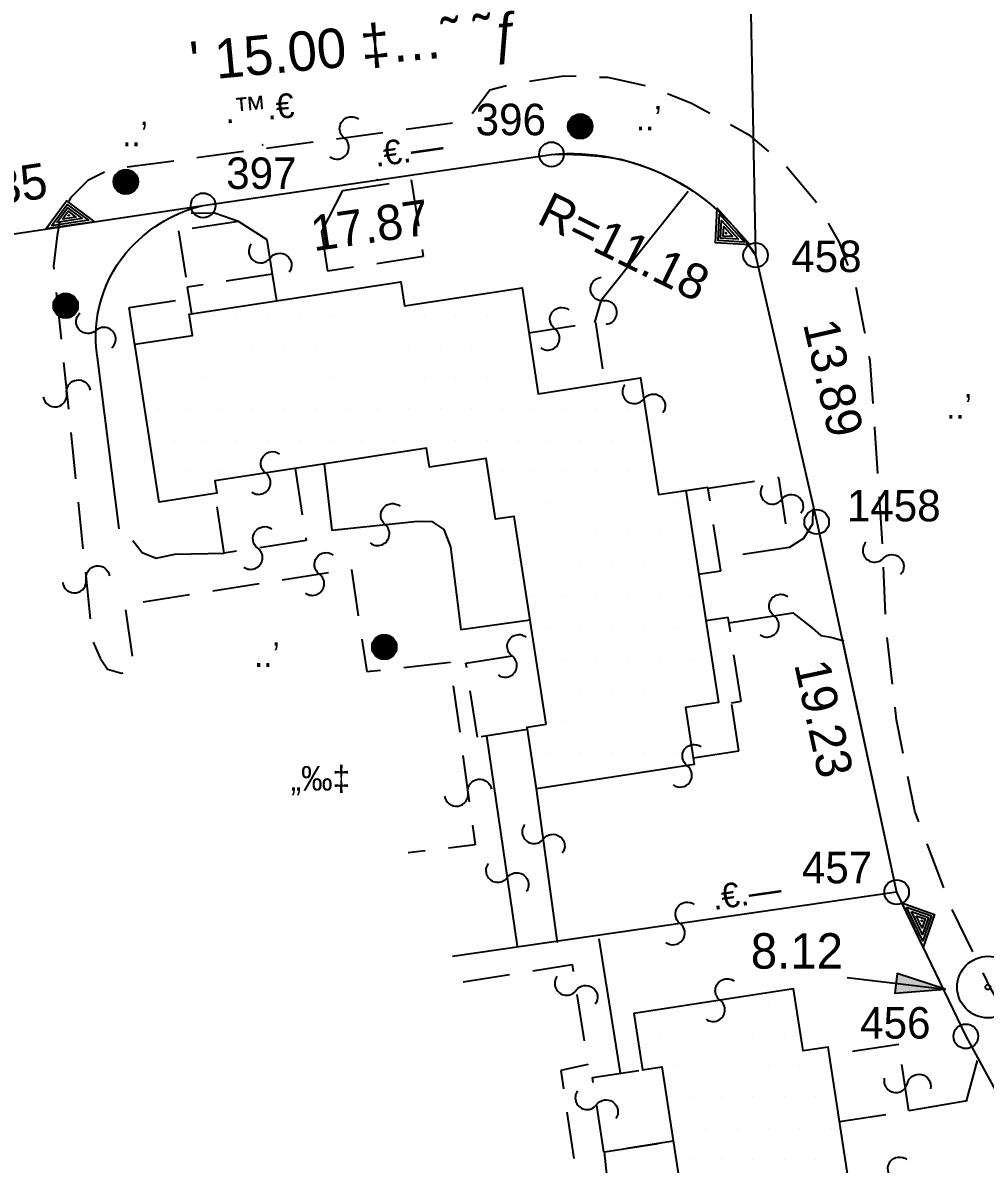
# Model space of a CAD drawing. Extents: x 160399 to 161261, y 619798 to 620526.
# Drawn here: x 160786.4 to 160835.3, y 620010.6 to 620068.5 of the extents above; entities that cross this region are included whole.
import ezdxf
from ezdxf.enums import TextEntityAlignment as Align

# ---------------------------------------------------------------- set-up
doc = ezdxf.new("R2010")
doc.units = 0
doc.header["$LTSCALE"] = 0.375
doc.header["$MEASUREMENT"] = 0
doc.linetypes.add('HIDDEN', pattern=[9.525, 6.35, -3.175])
doc.layers.get('0').update_dxf_attribs({"linetype": 'CONTINUOUS'})
for name, color, linetype in [('FNCP002', 251, 'CONTINUOUS'), ('FNCS012', 3, 'CONTINUOUS'), ('PCLP001', 7, 'CONTINUOUS'), ('PCLP004', 7, 'CONTINUOUS'), ('PCLS001', 2, 'CONTINUOUS'), ('PCLS002', 2, 'CONTINUOUS'), ('PCLS007', 4, 'CONTINUOUS'), ('PCLS012', 4, 'CONTINUOUS'), ('PH-BLDH001', 3, 'CONTINUOUS'), ('PH-BLDP001', 3, 'CONTINUOUS'), ('PH-BLDP031', 3, 'HIDDEN'), ('PH-BLDP034', 3, 'CONTINUOUS'), ('PH-FNCP000', 3, 'CONTINUOUS'), ('PH-FNCP006', 3, 'CONTINUOUS'), ('PH-FNCP007', 3, 'CONTINUOUS'), ('PH-LGTS008', 3, 'CONTINUOUS'), ('PH-RODP021', 3, 'HIDDEN'), ('PH-RODT100', 3, 'HIDDEN'), ('RODS001', 7, 'CONTINUOUS'), ('RODS004', 3, 'CONTINUOUS'), ('SRVS002', 6, 'CONTINUOUS'), ('SRVS007', 2, 'CONTINUOUS')]:
    doc.layers.add(name, color=color, linetype=linetype)
doc.styles.add('HEBTXT', font='hebtxt')

# ---------------------------------------------------------------- blocks, each defined once
blk = doc.blocks.new('*X31')
at = {"color": 0}
for p, q in [((160797.08125, 620053.6875), (160797.08125, 620053.6875)), ((160798.66875, 620053.6875), (160798.66875, 620053.6875)), ((160800.25625, 620053.6875), (160800.25625, 620053.6875)), ((160801.84375, 620053.6875), (160801.84375, 620053.6875)), ((160803.43125, 620053.6875), (160803.43125, 620053.6875)), ((160805.01875, 620053.6875), (160805.01875, 620053.6875)), ((160806.60625, 620053.6875), (160806.60625, 620053.6875)), ((160808.19375, 620053.6875), (160808.19375, 620053.6875)), ((160809.78125, 620053.6875), (160809.78125, 620053.6875)), ((160811.36875, 620053.6875), (160811.36875, 620053.6875)), ((160812.95625, 620053.6875), (160812.95625, 620053.6875)), ((160794.7, 620052.1), (160794.7, 620052.1)), ((160796.2875, 620052.1), (160796.2875, 620052.1)), ((160797.875, 620052.1), (160797.875, 620052.1)), ((160799.4625, 620052.1), (160799.4625, 620052.1)), ((160801.05, 620052.1), (160801.05, 620052.1)), ((160802.6375, 620052.1), (160802.6375, 620052.1)), ((160804.225, 620052.1), (160804.225, 620052.1)), ((160805.8125, 620052.1), (160805.8125, 620052.1)), ((160807.4, 620052.1), (160807.4, 620052.1)), ((160808.9875, 620052.1), (160808.9875, 620052.1)), ((160810.575, 620052.1), (160810.575, 620052.1)), ((160812.1625, 620052.1), (160812.1625, 620052.1)), ((160793.90625, 620050.5125), (160793.90625, 620050.5125)), ((160795.49375, 620050.5125), (160795.49375, 620050.5125)), ((160797.08125, 620050.5125), (160797.08125, 620050.5125)), ((160798.66875, 620050.5125), (160798.66875, 620050.5125)), ((160800.25625, 620050.5125), (160800.25625, 620050.5125)), ((160801.84375, 620050.5125), (160801.84375, 620050.5125)), ((160803.43125, 620050.5125), (160803.43125, 620050.5125)), ((160805.01875, 620050.5125), (160805.01875, 620050.5125)), ((160806.60625, 620050.5125), (160806.60625, 620050.5125)), ((160808.19375, 620050.5125), (160808.19375, 620050.5125)), ((160809.78125, 620050.5125), (160809.78125, 620050.5125)), ((160811.36875, 620050.5125), (160811.36875, 620050.5125)), ((160812.95625, 620050.5125), (160812.95625, 620050.5125)), ((160794.7, 620048.925), (160794.7, 620048.925)), ((160796.2875, 620048.925), (160796.2875, 620048.925)), ((160797.875, 620048.925), (160797.875, 620048.925)), ((160799.4625, 620048.925), (160799.4625, 620048.925)), ((160801.05, 620048.925), (160801.05, 620048.925)), ((160802.6375, 620048.925), (160802.6375, 620048.925)), ((160804.225, 620048.925), (160804.225, 620048.925)), ((160805.8125, 620048.925), (160805.8125, 620048.925)), ((160807.4, 620048.925), (160807.4, 620048.925)), ((160808.9875, 620048.925), (160808.9875, 620048.925)), ((160810.575, 620048.925), (160810.575, 620048.925)), ((160812.1625, 620048.925), (160812.1625, 620048.925)), ((160813.75, 620048.925), (160813.75, 620048.925)), ((160815.3375, 620048.925), (160815.3375, 620048.925)), ((160816.925, 620048.925), (160816.925, 620048.925)), ((160818.5125, 620048.925), (160818.5125, 620048.925)), ((160795.49375, 620047.3375), (160795.49375, 620047.3375)), ((160797.08125, 620047.3375), (160797.08125, 620047.3375)), ((160798.66875, 620047.3375), (160798.66875, 620047.3375)), ((160800.25625, 620047.3375), (160800.25625, 620047.3375)), ((160801.84375, 620047.3375), (160801.84375, 620047.3375)), ((160803.43125, 620047.3375), (160803.43125, 620047.3375)), ((160805.01875, 620047.3375), (160805.01875, 620047.3375)), ((160806.60625, 620047.3375), (160806.60625, 620047.3375)), ((160808.19375, 620047.3375), (160808.19375, 620047.3375)), ((160809.78125, 620047.3375), (160809.78125, 620047.3375)), ((160811.36875, 620047.3375), (160811.36875, 620047.3375)), ((160812.95625, 620047.3375), (160812.95625, 620047.3375)), ((160814.54375, 620047.3375), (160814.54375, 620047.3375)), ((160816.13125, 620047.3375), (160816.13125, 620047.3375)), ((160817.71875, 620047.3375), (160817.71875, 620047.3375)), ((160819.30625, 620047.3375), (160819.30625, 620047.3375)), ((160794.7, 620045.75), (160794.7, 620045.75)), ((160796.2875, 620045.75), (160796.2875, 620045.75)), ((160797.875, 620045.75), (160797.875, 620045.75)), ((160799.4625, 620045.75), (160799.4625, 620045.75)), ((160812.1625, 620045.75), (160812.1625, 620045.75)), ((160813.75, 620045.75), (160813.75, 620045.75)), ((160815.3375, 620045.75), (160815.3375, 620045.75)), ((160816.925, 620045.75), (160816.925, 620045.75)), ((160818.5125, 620045.75), (160818.5125, 620045.75)), ((160812.95625, 620044.1625), (160812.95625, 620044.1625)), ((160814.54375, 620044.1625), (160814.54375, 620044.1625)), ((160816.13125, 620044.1625), (160816.13125, 620044.1625)), ((160817.71875, 620044.1625), (160817.71875, 620044.1625)), ((160819.30625, 620044.1625), (160819.30625, 620044.1625)), ((160820.89375, 620044.1625), (160820.89375, 620044.1625)), ((160813.75, 620042.575), (160813.75, 620042.575)), ((160815.3375, 620042.575), (160815.3375, 620042.575)), ((160816.925, 620042.575), (160816.925, 620042.575)), ((160818.5125, 620042.575), (160818.5125, 620042.575)), ((160820.1, 620042.575), (160820.1, 620042.575)), ((160821.6875, 620042.575), (160821.6875, 620042.575)), ((160814.54375, 620040.9875), (160814.54375, 620040.9875)), ((160816.13125, 620040.9875), (160816.13125, 620040.9875)), ((160817.71875, 620040.9875), (160817.71875, 620040.9875)), ((160819.30625, 620040.9875), (160819.30625, 620040.9875)), ((160820.89375, 620040.9875), (160820.89375, 620040.9875)), ((160813.75, 620039.4), (160813.75, 620039.4)), ((160815.3375, 620039.4), (160815.3375, 620039.4)), ((160816.925, 620039.4), (160816.925, 620039.4)), ((160818.5125, 620039.4), (160818.5125, 620039.4)), ((160820.1, 620039.4), (160820.1, 620039.4)), ((160821.6875, 620039.4), (160821.6875, 620039.4)), ((160814.54375, 620037.8125), (160814.54375, 620037.8125)), ((160816.13125, 620037.8125), (160816.13125, 620037.8125)), ((160817.71875, 620037.8125), (160817.71875, 620037.8125)), ((160819.30625, 620037.8125), (160819.30625, 620037.8125)), ((160820.89375, 620037.8125), (160820.89375, 620037.8125)), ((160822.48125, 620037.8125), (160822.48125, 620037.8125)), ((160815.3375, 620036.225), (160815.3375, 620036.225)), ((160816.925, 620036.225), (160816.925, 620036.225)), ((160818.5125, 620036.225), (160818.5125, 620036.225)), ((160820.1, 620036.225), (160820.1, 620036.225)), ((160821.6875, 620036.225), (160821.6875, 620036.225)), ((160814.54375, 620034.6375), (160814.54375, 620034.6375)), ((160816.13125, 620034.6375), (160816.13125, 620034.6375)), ((160817.71875, 620034.6375), (160817.71875, 620034.6375)), ((160819.30625, 620034.6375), (160819.30625, 620034.6375)), ((160820.89375, 620034.6375), (160820.89375, 620034.6375)), ((160822.48125, 620034.6375), (160822.48125, 620034.6375)), ((160815.3375, 620033.05), (160815.3375, 620033.05)), ((160816.925, 620033.05), (160816.925, 620033.05)), ((160818.5125, 620033.05), (160818.5125, 620033.05)), ((160820.1, 620033.05), (160820.1, 620033.05)), ((160814.54375, 620031.4625), (160814.54375, 620031.4625)), ((160816.13125, 620031.4625), (160816.13125, 620031.4625)), ((160817.71875, 620031.4625), (160817.71875, 620031.4625)), ((160819.30625, 620031.4625), (160819.30625, 620031.4625)), ((160820.89375, 620031.4625), (160820.89375, 620031.4625)), ((160815.3375, 620029.875), (160815.3375, 620029.875))]:
    blk.add_line(p, q, dxfattribs=at)
blk = doc.blocks.new('*X11')
at = {"color": 0}
for p, q in [((-0.152, 0.476), (0.152, 0.476)), ((-0.5, 0), (0.5, 0)), ((-0.499, 0.032), (0.499, 0.032)), ((-0.496, 0.064), (0.496, 0.064)), ((-0.491, 0.095), (0.491, 0.095)), ((-0.484, 0.127), (0.484, 0.127)), ((-0.474, 0.159), (0.474, 0.159)), ((-0.462, 0.191), (0.462, 0.191)), ((-0.448, 0.222), (0.448, 0.222)), ((-0.431, 0.254), (0.431, 0.254)), ((-0.41, 0.286), (0.41, 0.286)), ((-0.386, 0.318), (0.386, 0.318)), ((-0.358, 0.349), (0.358, 0.349)), ((-0.324, 0.381), (0.324, 0.381)), ((-0.282, 0.413), (0.282, 0.413)), ((-0.229, 0.445), (0.229, 0.445)), ((-0.499, -0.032), (0.499, -0.032)), ((-0.496, -0.064), (0.496, -0.064)), ((-0.491, -0.095), (0.491, -0.095)), ((-0.484, -0.127), (0.484, -0.127)), ((-0.474, -0.159), (0.474, -0.159)), ((-0.462, -0.191), (0.462, -0.191)), ((-0.448, -0.222), (0.448, -0.222)), ((-0.431, -0.254), (0.431, -0.254)), ((-0.41, -0.286), (0.41, -0.286)), ((-0.386, -0.318), (0.386, -0.318)), ((-0.358, -0.349), (0.358, -0.349)), ((-0.324, -0.381), (0.324, -0.381)), ((-0.282, -0.413), (0.282, -0.413)), ((-0.229, -0.445), (0.229, -0.445)), ((-0.152, -0.476), (0.152, -0.476))]:
    blk.add_line(p, q, dxfattribs=at)
blk = doc.blocks.new('LGTS008')
blk.add_circle((0, 0), 0.5)
blk.add_blockref('*X11', (0, 0))
at = {"style": 'HEBTXT', "flags": 8}
blk.add_attdef('DESC', text='', height=1.5, dxfattribs=at).set_placement((-3.815, -0.648), align=Align.CENTER)
at = {"style": 'HEBTXT', "flags": 9}
blk.add_attdef('ID', (0, -2.843), '', height=1.5, dxfattribs=at)
blk = doc.blocks.new('FNCS012')
blk.add_circle((0, 0), 0.001)
blk = doc.blocks.new('RODS004')
blk.add_circle((0, 0), 0.001)
blk = doc.blocks.new('SRVS002')
for radius in [1.25, 0.1]:
    blk.add_circle((0, 0), radius)
blk = doc.blocks.new('PCLS002')
blk.add_lwpolyline([(-0.849, -0.849, 1), (0, 0, -1), (0.849, 0.849, -1)], format="xyb")
blk = doc.blocks.new('SRVS007')
blk.add_circle((0, 0), 0.5)
at = {"style": 'HEBTXT'}
blk.add_attdef('NAME', text='', height=1.8, dxfattribs=at).set_placement((-0.011, -2.996), align=Align.CENTER)
for tag, flags, p in [('KIND', 1, (0, -6.042, -0.001)), ('HEIGHT', 1, (0, -8, -0.001)), ('SOURCE-CODE', 9, (0, -9.958, -0.001)), ('MARK-CODE', 9, (0, -11.916, -0.001))]:
    blk.add_attdef(tag, text='', height=1.8, dxfattribs=dict(at, flags=flags)).set_placement(p, align=Align.CENTER)
blk = doc.blocks.new('PCLS007')
blk.add_circle((0, 0), 0.00313)
blk = doc.blocks.new('SU93_41L')
for points in [[(-1, 0), (0, 1), (1, 0)], [(-0.759, 0.1), (0, 0.859), (0.759, 0.1)], [(-0.517, 0.2), (0, 0.717), (0.517, 0.2)], [(-0.276, 0.3), (0, 0.576), (0.276, 0.3)], [(-0.034, 0.4), (0, 0.434), (0.034, 0.4)]]:
    blk.add_lwpolyline(points, close=True)
blk = doc.blocks.new('SU93_41R')
for points in [[(1, 0), (0, -1), (-1, 0)], [(0.759, -0.1), (0, -0.859), (-0.759, -0.1)], [(0.517, -0.2), (0, -0.717), (-0.517, -0.2)], [(0.276, -0.3), (0, -0.576), (-0.276, -0.3)], [(0.034, -0.4), (0, -0.434), (-0.034, -0.4)]]:
    blk.add_lwpolyline(points, close=True)
blk = doc.blocks.new('PCLS010')
blk.add_lwpolyline([(0.75, -0.002), (5.75, -0.002), (3.25, 0.498), (3.25, -0.502), (5.75, -0.002)])
blk.add_solid([(3.25, -0.502), (3.25, 0.498), (5.75, -0.002)])
blk = doc.blocks.new('RODS001')
blk.add_circle((0, 0), 0.001)

msp = doc.modelspace()

# ---------------------------------------------------------------- linework, layer by layer
at = {"layer": 'FNCP002', "flags": 128}
for points in [[(160795.59, 620059.28), (160813.27, 620061.87, -0.108605)], [(160813.27, 620061.87, -0.049675), (160816.79, 620061.62, -0.19338), (160823.63, 620056.75, -0.500254)], [(160790.23, 620051.55, -0.232518), (160791.92, 620057.14, -0.147243), (160795.59, 620059.28, -1.86963)], [(160791.32, 620042.85), (160790.23, 620051.55, -0.114504)]]:
    msp.add_lwpolyline(points, format="xyb", dxfattribs=at)
for points in [[(160823.63, 620056.75), (160826.73, 620043.21)], [(160828, 620037.34), (160830.79, 620024.41), (160834.3, 620017.09), (160839.01, 620008.48)], [(160830.79, 620024.41), (160808.239, 620021.151)]]:
    msp.add_lwpolyline(points, dxfattribs=at)
at = {"layer": 'PCLP001', "flags": 128}
msp.add_lwpolyline([(160715.828, 620072.156), (160716.63, 620063.897), (160720.98, 620058.982), (160723.551, 620057.567), (160731.805, 620053.025), (160727.9, 620042.647), (160747.66, 620041.53, -0.117078), (160750.62, 620049.77, -0.221373), (160758.86, 620054.11), (160771.9, 620055.92), (160774.48, 620056.11), (160795.59, 620059.28), (160813.27, 620061.87, -0.278568), (160823.63, 620056.75), (160826.73, 620043.21), (160830.79, 620024.41), (160834.3, 620017.09), (160839.01, 620008.48), (160852.91, 620018.46)], format="xyb", dxfattribs=at)
at = {"layer": 'PCLP004'}
msp.add_line((160823.036, 620086.645), (160823.63, 620056.75), dxfattribs=at)
at = {"layer": 'PCLP004', "flags": 128}
for points in [[(160790.23, 620051.55, -0.232518), (160791.92, 620057.14, -0.147243), (160795.59, 620059.28, -1.86963)], [(160791.32, 620042.85), (160790.23, 620051.55, -0.114504)]]:
    msp.add_lwpolyline(points, format="xyb", dxfattribs=at)
at = {"layer": 'PH-BLDH001'}
for p, q in [((160821.111, 620018.782), (160821.111, 620018.782)), ((160822.699, 620018.782), (160822.699, 620018.782)), ((160824.286, 620018.782), (160824.286, 620018.782)), ((160818.73, 620017.195), (160818.73, 620017.195)), ((160820.318, 620017.195), (160820.318, 620017.195)), ((160821.905, 620017.195), (160821.905, 620017.195)), ((160823.492, 620017.195), (160823.492, 620017.195)), ((160825.08, 620017.195), (160825.08, 620017.195)), ((160817.936, 620015.608), (160817.936, 620015.608)), ((160819.524, 620015.608), (160819.524, 620015.608)), ((160821.111, 620015.608), (160821.111, 620015.608)), ((160822.699, 620015.608), (160822.699, 620015.608)), ((160824.286, 620015.608), (160824.286, 620015.608)), ((160825.874, 620015.608), (160825.874, 620015.608)), ((160820.318, 620014.02), (160820.318, 620014.02)), ((160821.905, 620014.02), (160821.905, 620014.02)), ((160823.492, 620014.02), (160823.492, 620014.02)), ((160825.08, 620014.02), (160825.08, 620014.02)), ((160826.668, 620014.02), (160826.668, 620014.02)), ((160819.524, 620012.432), (160819.524, 620012.432)), ((160821.111, 620012.432), (160821.111, 620012.432)), ((160822.699, 620012.432), (160822.699, 620012.432)), ((160824.286, 620012.432), (160824.286, 620012.432)), ((160825.874, 620012.432), (160825.874, 620012.432)), ((160827.461, 620012.432), (160827.461, 620012.432)), ((160820.318, 620010.845), (160820.318, 620010.845)), ((160821.905, 620010.845), (160821.905, 620010.845)), ((160823.492, 620010.845), (160823.492, 620010.845)), ((160825.08, 620010.845), (160825.08, 620010.845)), ((160826.668, 620010.845), (160826.668, 620010.845))]:
    msp.add_line(p, q, dxfattribs=at)
at = {"layer": 'PH-BLDP001'}
msp.add_polyline3d([(160813.008, 620032.932, 48.003), (160811.382, 620043.489, 47.862), (160810.435, 620043.343, 47.735), (160809.96, 620046.424, 47.655), (160807.084, 620045.981, 47.702), (160806.935, 620046.951, 47.708), (160796.182, 620045.295, 47.635), (160796.278, 620044.668, 47.574), (160793.351, 620044.218, 47.762), (160792.117, 620052.229, 47.735), (160795.052, 620052.681, 47.775), (160794.887, 620053.753, 47.849), (160805.617, 620055.405, 48.05), (160805.806, 620054.178, 48.01), (160811.774, 620055.097, 47.996), (160812.602, 620049.72, 47.916), (160817.792, 620050.519, 47.842), (160818.704, 620044.596, 47.842), (160820.081, 620044.808, 47.829), (160821.739, 620034.042, 47.641), (160820.07, 620033.785, 47.702), (160820.517, 620030.884, 47.749), (160812.515, 620029.652, 47.728), (160812.033, 620032.782, 47.728), (160812.033, 620032.782, 47.728), (160813.008, 620032.932, 48.003)], close=True, dxfattribs=at)
msp.add_polyline3d([(160820.243, 619993.123, 48.093), (160823.913, 619993.688, 48.036), (160823.117, 619998.853, 48.358), (160828.566, 619999.692, 48.177), (160827.673, 620005.493, 48.143), (160828.979, 620005.694, 48.371), (160827.309, 620016.54, 47.956), (160826.042, 620016.345, 48.036), (160825.556, 620019.497, 48.097), (160817.457, 620018.25, 48.19), (160817.898, 620015.386, 48.184), (160818.865, 620015.535, 48.117), (160820.512, 620004.846, 48.143), (160819.36, 620004.668, 48.23), (160819.855, 620001.455, 48.197), (160816.871, 620000.996, 48.141)], dxfattribs=at)
at = {"layer": 'PH-BLDP031'}
msp.add_polyline3d([(160806.156, 620060.572, 37.962), (160806.755, 620056.679, 38.123), (160801.918, 620055.934, 37.935), (160801.606, 620057.957, 37.935), (160802.68, 620060.037, 37.935), (160806.156, 620060.572, 37.962)], close=True, dxfattribs=at)
for points in [[(160799.115, 620055.795, 37.165), (160798.847, 620057.533, 37.192), (160797.39, 620058.462, 37.534), (160794.342, 620057.992, 37.4), (160794.784, 620055.128, 37.667)], [(160799.324, 620054.436, 44.308), (160799.115, 620055.795, 44.174), (160794.784, 620055.128, 44.201), (160794.993, 620053.769, 44.201)], [(160792.14, 620052.079, 38.437), (160791.831, 620054.089, 38.444), (160794.871, 620054.558, 38.638)], [(160812.126, 620052.814, 38.765), (160815.498, 620053.334, 38.531), (160815.975, 620050.239, 38.538)], [(160800.253, 620045.922, 39.997), (160800.817, 620042.262, 40.278), (160796.664, 620041.622, 40.158), (160796.197, 620044.656, 40.405)], [(160821.217, 620044.918, 37.862), (160824.786, 620045.468, 37.821), (160825.333, 620041.917, 37.754), (160821.764, 620041.368, 37.915)], [(160820.736, 620040.556, 43.712), (160821.862, 620040.73, 43.672), (160821.212, 620044.955, 44.04), (160820.085, 620044.782, 44.04)], [(160820.464, 620031.228, 43.156), (160822.787, 620031.586, 43.09), (160822.411, 620034.03, 43.351), (160822.893, 620034.104, 43.324), (160822.238, 620038.356, 43.397), (160821.101, 620038.181, 43.397)], [(160812.051, 620032.666, 40.071), (160809.51, 620032.275, 40.138), (160808.929, 620036.044, 40.171), (160812.445, 620036.585, 39.91)], [(160827.891, 620012.759, 36.804), (160831.413, 620013.302, 36.61), (160830.894, 620016.673, 36.904), (160827.372, 620016.131, 36.985)], [(160819.447, 620011.759, 40.934), (160815.932, 620011.218, 40.954), (160815.35, 620014.994, 40.894), (160817.898, 620015.386, 41.055)]]:
    msp.add_polyline3d(points, dxfattribs=at)
at = {"layer": 'PH-BLDP034'}
msp.add_polyline3d([(160816.123, 620009.609, 34.434), (160815.958, 620011.222, 34.434), (160818.678, 620011.641, 35.914)], dxfattribs=at)
at = {"layer": 'PH-FNCP000'}
for points in [[(160797.39, 620058.462, 35.927), (160796.222, 620058.868, 35.887), (160794.985, 620058.887, 35.887)], [(160801.726, 620046.149, 36.422), (160802.122, 620042.796, 36.416), (160806.479, 620043.242, 36.355), (160807.204, 620043.224, 36.442), (160807.813, 620042.83, 36.442), (160808.147, 620041.951, 36.442), (160808.666, 620037.741, 36.349), (160812.19, 620038.241, 36.188)], [(160825.333, 620041.917, 36.121), (160826.086, 620042.382, 36.215), (160826.541, 620043.132, 36.416), (160826.547, 620043.868, 36.416)], [(160792.014, 620042.258, 35.82), (160792.491, 620041.658, 36.175), (160793.203, 620041.373, 36.175), (160794.157, 620041.577, 36.175), (160796.664, 620041.622, 36.175)], [(160822.28, 620038.084, 36.041), (160825.514, 620038.599, 35.954), (160826.512, 620037.817, 35.94), (160826.947, 620037.449, 35.94), (160827.456, 620037.363, 35.94), (160828.106, 620037.163, 35.827)], [(160809.965, 620032.345, 36.382), (160811.534, 620021.673, 36.355)], [(160816.772, 620015.213, 36.449), (160815.695, 620022.037, 36.001)], [(160834.365, 620013.806, 35.813), (160831.413, 620013.302, 35.485)]]:
    msp.add_polyline3d(points, dxfattribs=at)
at = {"layer": 'PH-FNCP006'}
msp.add_polyline3d([(160834.872, 620015.862, 35.9), (160834.311, 620013.8, 35.813)], dxfattribs=at)
at = {"layer": 'PH-FNCP007'}
for points in [[(160820.212, 620059.993, 35.887), (160815.78, 620054.442, 35.8), (160815.455, 620053.327, 35.8)], [(160813.581, 620021.855, 35.733), (160812.515, 620029.652, 35.793)]]:
    msp.add_polyline3d(points, dxfattribs=at)
at = {"layer": 'PH-RODP021', "flags": 128}
for points in [[(160861.148, 619988.742), (160860.645, 619989.119), (160856.264, 619992.774), (160852.145, 619996.722), (160847.098, 620002.408), (160847.102, 620004.825), (160837.908, 620015.627), (160835.574, 620019.502), (160833.586, 620023.565), (160831.717, 620028.521), (160830.786, 620033.157), (160830.244, 620037.855), (160830.092, 620041.801), (160829.678, 620047.979), (160829.44, 620051.38), (160829.158, 620052.912), (160828.706, 620055.223), (160827.876, 620057.427), (160826.69, 620059.461), (160825.182, 620061.269), (160823.393, 620062.801), (160820.371, 620064.458), (160818.306, 620065.301), (160816.125, 620065.767), (160813.897, 620065.842), (160811.306, 620065.428), (160810.135, 620065.132), (160808.959, 620063.544), (160790.826, 620061.091), (160789.735, 620060.546), (160788.875, 620059.681), (160788.334, 620058.587), (160788.179, 620057.748), (160787.993, 620056.188), (160789.971, 620037.212), (160790.36, 620036.295), (160790.742, 620035.74), (160791.452, 620035.527), (160791.948, 620035.648), (160792.061, 620036.029), (160791.637, 620039.014), (160803.109, 620040.819), (160803.89, 620035.605), (160808.12, 620036.091), (160809.401, 620026.807), (160805.988, 620026.404)], [(160808.79, 620019.862), (160814.313, 620020.74), (160815.121, 620015.653), (160813.742, 620015.351), (160815.197, 620005.572), (160814.929, 620005.53)]]:
    msp.add_lwpolyline(points, dxfattribs=at)

# ---------------------------------------------------------------- block references
at = {"layer": 'FNCS012'}
ref = msp.add_blockref('FNCS012', (160809.767, 620061.354), dxfattribs=dict(at, xscale=1.25, yscale=1.25, zscale=1.25, rotation=8.224081131902949))
ref.add_attrib('FENCE_TYPE', '.€.—', dxfattribs={"layer": '0', "height": 1.25, "rotation": 8.22408, "style": 'HEBTXT', "flags": 8}).set_placement((160806.108, 620061.481), align=Align.CENTER)
ref = msp.add_blockref('FNCS012', (160824.962, 620023.568), dxfattribs=dict(at, xscale=1.25, yscale=1.25, zscale=1.25, rotation=8.224081131902949))
ref.add_attrib('FENCE_TYPE', '.€.—', dxfattribs={"layer": '0', "height": 1.25, "rotation": 8.22408, "style": 'HEBTXT', "flags": 8}).set_placement((160823.258, 620023.754), align=Align.CENTER)
at = {"layer": 'PCLS001', "xscale": 1.25, "yscale": 1.25, "zscale": 1.25}
for name, p, rotation in [('SU93_41L', (160788.847, 620058.267), 8.540055884857665), ('SU93_41R', (160822.522, 620058.207), 311.9632185539027), ('SU93_41L', (160831.591, 620022.739), 295.6180997299796)]:
    msp.add_blockref(name, p, dxfattribs=dict(at, rotation=rotation))
at = {"layer": 'PCLS002'}
for p, rotation in [((160802.754, 620062.705, 35.176), 7.704102816086328), ((160798.99, 620056.604, 37.178), 278.7659792190148), ((160815.92, 620054.437, 35.817), 51.39561934538284), ((160813.439, 620053.016, 38.674), 8.7665903854616), ((160790.149, 620052.93), 87.36778929419872), ((160788.666, 620049.733, 35.176), 323.1451091085769), ((160817.955, 620049.458, 47.842), 278.7534311788941), ((160798.764, 620045.693, 47.653), 8.75497077618671), ((160824.957, 620044.356, 37.8), 278.7570741272984), ((160804.824, 620043.073, 36.378), 5.844668349161327), ((160798.363, 620041.884, 40.207), 8.760675658988067), ((160830.109, 620041.357, 35.176), 272.2059439658659), ((160789.65, 620040.295, 35.176), 323.1451091085769), ((160801.486, 620040.564, 35.176), 8.941591179274473), ((160824.563, 620038.448, 35.98), 9.048122272341464), ((160811.27, 620036.404, 39.997), 8.747386794340983), ((160820.157, 620030.829, 47.748), 8.752618731806637), ((160809.035, 620029.461, 35.176), 323.1451091085769), ((160812.862, 620027.111, 35.773), 277.7851683213476), ((160811.023, 620025.151, 36.364), 278.3637222284616), ((160819.798, 620022.821), 8.224081131902949), ((160814.522, 620019.425, 35.176), 279.0252514868354), ((160821.831, 620018.923, 48.14), 8.753072989975404), ((160831.334, 620014.699, 36.943), 302.1222466426832), ((160815.562, 620013.62, 40.916), 278.7621246300999), ((160830.582, 620009.884, 36.251), 7.677913825075653)]:
    msp.add_blockref('PCLS002', p, dxfattribs=dict(at, rotation=rotation))
at = {"layer": 'PCLS007'}
ref = msp.add_blockref('PCLS007', (160785.035, 620057.695), dxfattribs=dict(at, xscale=1.25, yscale=1.25, zscale=1.25, rotation=8.540361174383783))
ref.add_attrib('FRONT-LEN', '21.35', dxfattribs={"layer": '0', "height": 1.8, "rotation": 8.54036, "style": 'HEBTXT'}).set_placement((160784.803, 620059.24), align=Align.CENTER)
ref = msp.add_blockref('PCLS007', (160804.43, 620060.575), dxfattribs=dict(at, xscale=1.25, yscale=1.25, zscale=1.25, rotation=8.333845176551149))
ref.add_attrib('FRONT-LEN', '17.87', dxfattribs={"layer": '0', "height": 1.8, "rotation": 8.33385, "style": 'HEBTXT'}).set_placement((160804.179, 620057.384), align=Align.CENTER)
ref = msp.add_blockref('PCLS007', (160825.18, 620049.98), dxfattribs=dict(at, xscale=1.25, yscale=1.25, zscale=1.25, rotation=282.8955897513255))
ref.add_attrib('FRONT-LEN', '13.89', dxfattribs={"layer": '0', "height": 1.8, "rotation": 282.89559, "style": 'HEBTXT'}).set_placement((160826.703, 620050.329), align=Align.CENTER)
ref = msp.add_blockref('PCLS007', (160828.76, 620033.81), dxfattribs=dict(at, xscale=1.25, yscale=1.25, zscale=1.25, rotation=282.186366629182))
ref.add_attrib('FRONT-LEN', '19.23', dxfattribs={"layer": '0', "height": 1.8, "rotation": 282.18637, "style": 'HEBTXT'}).set_placement((160826.219, 620033.038), align=Align.CENTER)
ref = msp.add_blockref('PCLS007', (160832.545, 620020.75), dxfattribs=dict(at, xscale=1.25, yscale=1.25, zscale=1.25))
ref.add_attrib('FRONT-LEN', '8.12', dxfattribs={"layer": '0', "height": 1.8, "style": 'HEBTXT'}).set_placement((160825.727, 620020.525), align=Align.CENTER)
at = {"layer": 'PCLS007', "rotation": 353.1934482303498}
msp.add_blockref('PCLS010', (160827.535, 620020.17), dxfattribs=at)
at = {"layer": 'PCLS012'}
ref = msp.add_blockref('PCLS007', (160819.163, 620060.753), dxfattribs=dict(at, xscale=1.25, yscale=1.25, zscale=1.25, rotation=333.701690533371))
ref.add_attrib('FRONT-LEN', 'R=11.18', dxfattribs={"layer": '0', "height": 1.8, "rotation": 333.70169, "style": 'HEBTXT'}).set_placement((160816.564, 620056.379), align=Align.CENTER)
at = {"layer": 'PH-BLDH001'}
msp.add_blockref('*X31', (-1.37, 0.02), dxfattribs=at)
at = {"layer": 'PH-LGTS008'}
ref = msp.add_blockref('LGTS008', (160814.73, 620063.293, 34.143), dxfattribs=dict(at, xscale=1.25, yscale=1.25, zscale=1.25))
ref.add_attrib('DESC', '..’', dxfattribs={"layer": '0', "height": 1.25, "style": 'HEBTXT', "flags": 8}).set_placement((160818.207, 620063.084), align=Align.CENTER)
ref = msp.add_blockref('LGTS008', (160791.665, 620060.481, 33.855), dxfattribs=dict(at, xscale=1.25, yscale=1.25, zscale=1.25))
ref.add_attrib('DESC', '..’', dxfattribs={"layer": '0', "height": 1.25, "style": 'HEBTXT', "flags": 8}).set_placement((160792.133, 620062.286), align=Align.CENTER)
ref = msp.add_blockref('LGTS008', (160788.612, 620054.186, 34.043), dxfattribs=dict(at, xscale=1.25, yscale=1.25, zscale=1.25))
ref.add_attrib('DESC', '..’', dxfattribs={"layer": '0', "height": 1.25, "style": 'HEBTXT', "flags": 8}).set_placement((160785.184, 620054.981), align=Align.CENTER)
ref = msp.add_blockref('LGTS008', (160839.918, 620049.458, 34.204), dxfattribs=dict(at, xscale=1.25, yscale=1.25, zscale=1.25))
ref.add_attrib('DESC', '..’', dxfattribs={"layer": '0', "height": 1.25, "style": 'HEBTXT', "flags": 8}).set_placement((160833.957, 620048.445), align=Align.CENTER)
ref = msp.add_blockref('LGTS008', (160804.786, 620036.857, 34.371), dxfattribs=dict(at, xscale=1.25, yscale=1.25, zscale=1.25))
ref.add_attrib('DESC', '..’', dxfattribs={"layer": '0', "height": 1.25, "style": 'HEBTXT', "flags": 8}).set_placement((160798.825, 620035.844), align=Align.CENTER)
at = {"layer": 'RODS001'}
ref = msp.add_blockref('RODS001', (160767.979, 620057.725, 33.141), dxfattribs=dict(at, rotation=5.313670013790824))
ref.add_attrib('STREET-NAME', "' 15.00 ‡…˜ ˜ƒ", dxfattribs={"layer": '0', "color": 11, "height": 2, "rotation": 5.31367, "style": 'HEBTXT'}).set_placement((160803.415, 620066.371), align=Align.CENTER)
at = {"layer": 'RODS004'}
ref = msp.add_blockref('RODS004', (160798.611, 620062.348), dxfattribs=dict(at, xscale=1.25, yscale=1.25, zscale=1.25, rotation=5.112095395084869))
ref.add_attrib('COVER_TYPE', '.™.€', dxfattribs={"layer": '0', "height": 1.25, "rotation": 5.1121, "style": 'HEBTXT', "flags": 8}).set_placement((160798.5, 620063.593), align=Align.CENTER)
at = {"layer": 'SRVS002'}
ref = msp.add_blockref('SRVS002', (160835.42, 620019.59, 1000), dxfattribs=dict(at, xscale=1.25, yscale=1.25, zscale=1.25))
ref.add_attrib('NAME', '2449/€', dxfattribs={"layer": '0', "height": 2.06, "style": 'HEBTXT'}).set_placement((160839.962, 620023.32), align=Align.CENTER)
at = {"layer": 'SRVS007'}
ref = msp.add_blockref('SRVS007', (160813.27, 620061.87, 1000), dxfattribs=dict(at, xscale=1.25, yscale=1.25, zscale=1.25))
ref.add_attrib('NAME', '396', dxfattribs={"layer": '0', "height": 1.6, "style": 'HEBTXT'}).set_placement((160811.206, 620062.841), align=Align.CENTER)
ref = msp.add_blockref('SRVS007', (160795.59, 620059.28, 1000), dxfattribs=dict(at, xscale=1.25, yscale=1.25, zscale=1.25))
ref.add_attrib('NAME', '397', dxfattribs={"layer": '0', "height": 1.6, "style": 'HEBTXT'}).set_placement((160798.547, 620060.114), align=Align.CENTER)
ref = msp.add_blockref('SRVS007', (160823.63, 620056.75, 1000), dxfattribs=dict(at, xscale=1.25, yscale=1.25, zscale=1.25))
ref.add_attrib('NAME', '458', dxfattribs={"layer": '0', "height": 1.6, "style": 'HEBTXT'}).set_placement((160827.225, 620055.893), align=Align.CENTER)
ref = msp.add_blockref('SRVS007', (160826.73, 620043.21, 1000), dxfattribs=dict(at, xscale=1.25, yscale=1.25, zscale=1.25))
ref.add_attrib('NAME', '1458', dxfattribs={"layer": '0', "height": 1.6, "style": 'HEBTXT'}).set_placement((160830.642, 620043.237), align=Align.CENTER)
ref = msp.add_blockref('SRVS007', (160830.79, 620024.41, 1000), dxfattribs=dict(at, xscale=1.25, yscale=1.25, zscale=1.25))
ref.add_attrib('NAME', '457', dxfattribs={"layer": '0', "height": 1.6, "style": 'HEBTXT'}).set_placement((160827.764, 620024.859), align=Align.CENTER)
ref = msp.add_blockref('SRVS007', (160834.3, 620017.09, 1000), dxfattribs=dict(at, xscale=1.25, yscale=1.25, zscale=1.25))
ref.add_attrib('NAME', '456', dxfattribs={"layer": '0', "height": 1.6, "style": 'HEBTXT'}).set_placement((160830.722, 620016.975), align=Align.CENTER)

# ---------------------------------------------------------------- texts
at = {"layer": 'PH-RODT100', "style": 'HEBTXT', "width": 0.955}
msp.add_text('„‰‡', height=1.25, dxfattribs=at).set_placement((160800.03, 620029.564, 34.197))

doc.saveas('drawing.dxf')
